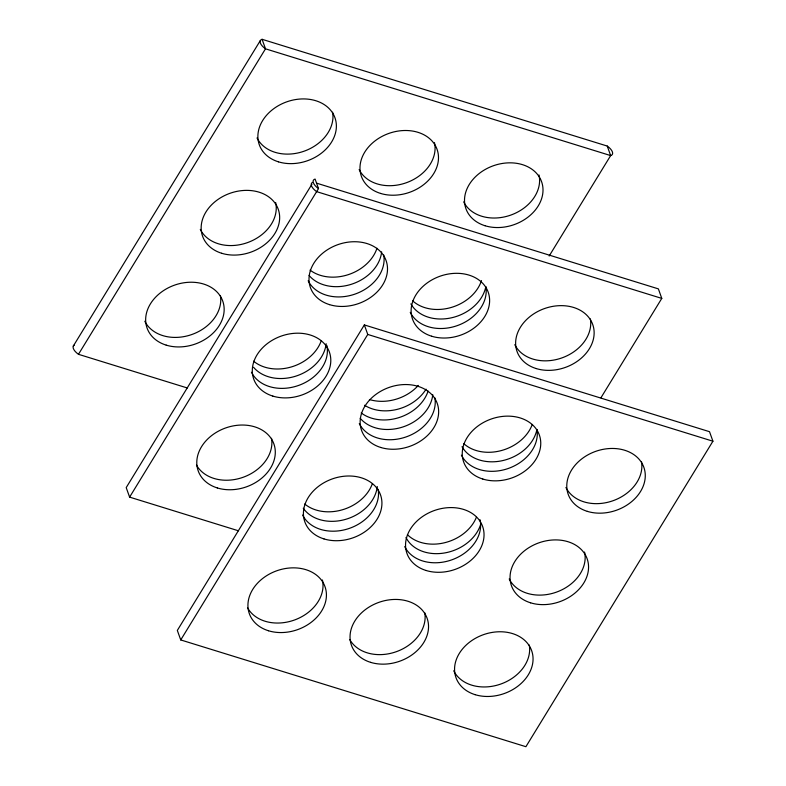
<?xml version="1.0" encoding="UTF-8"?>
<svg xmlns="http://www.w3.org/2000/svg" width="786" height="786" viewBox="0 0 786 786"><rect width="100%" height="100%" fill="white"/><g stroke="black" fill="none" stroke-linecap="round" stroke-linejoin="round"><path stroke-width="1.18" d="M73.275 346.105L260.294 40.617M187.284 387.97L78.472 354.309L265.491 48.82L262.082 39.3L607.244 146.058L610.653 155.579L549.168 256.02M311.934 184.209L126.202 487.605L129.611 497.125L238.423 530.786M129.611 497.125L318.497 188.581A10.041 4.549 31.5 0 1 315.088 179.061L318.497 188.581M364.35 324.923L177.331 630.421L180.741 639.942L525.903 746.7L712.922 441.211L709.512 431.691L364.35 324.923L367.76 334.443L180.741 639.942M600.936 397.785L661.783 298.395L658.373 288.875L316.729 183.197M661.783 298.395L316.63 191.637A10.041 4.549 31.5 0 1 312.435 182.411M367.76 334.443L712.922 441.211M590.355 318.929A40.174 31.224 -19.7 0 1 561.243 358.141A40.174 31.224 -19.7 0 1 514.781 344.671M462.03 446.684A40.174 31.224 -19.7 0 0 502.883 460.557A40.174 31.224 -19.7 0 0 536.926 429.451A40.174 31.224 -19.7 0 1 507.854 468.623A40.174 31.224 -19.7 0 1 461.402 455.153M532.269 424.44A40.174 31.224 -19.7 0 1 501.841 450.427A40.174 31.224 -19.7 0 1 463.819 443.668M377.27 486.544A40.174 31.224 -19.7 0 1 345.781 519.31A40.174 31.224 -19.7 0 1 303.258 508.218M372.25 483.96A40.174 31.224 -19.7 0 1 342.549 509.741A40.174 31.224 -19.7 0 1 304.722 504.003M410.263 312.337A40.174 31.224 -19.7 0 0 456.715 325.817A40.174 31.224 -19.7 0 0 485.836 286.605A40.174 31.224 -19.7 0 1 451.754 317.74A40.174 31.224 -19.7 0 1 410.891 303.868M271.514 438.323A40.174 31.224 -19.7 0 1 243.11 477.289A40.174 31.224 -19.7 0 1 196.49 465.096M326.78 345.319A40.174 31.224 -19.7 0 1 298.611 385.435A40.174 31.224 -19.7 0 1 251.441 372.21M480.855 523.712A40.174 31.224 -19.7 0 1 445.19 552.853A40.174 31.224 -19.7 0 1 405.979 537.496M428.105 391.055A40.174 31.224 -19.7 0 1 399.396 417.464A40.174 31.224 -19.7 0 1 361.196 412.925M476.365 517.335A40.174 31.224 -19.7 0 1 444.984 542.645A40.174 31.224 -19.7 0 1 407.423 534.677M432.772 394.69A40.174 31.224 -19.7 0 1 402.707 427.024A40.174 31.224 -19.7 0 1 360.194 418.25M383.725 255.018A40.174 31.224 -19.7 0 1 354.614 294.229A40.174 31.224 -19.7 0 1 308.151 280.749M538.99 174.964A40.174 31.224 -19.7 0 1 510.821 215.079A40.174 31.224 -19.7 0 1 463.652 201.855M481.494 280.573A40.174 31.224 -19.7 0 1 451.341 307.434A40.174 31.224 -19.7 0 1 412.679 300.851M326.131 343.728A40.174 31.224 -19.7 0 1 296.076 376.062A40.174 31.224 -19.7 0 1 253.564 367.288M321.11 341.144A40.174 31.224 -19.7 0 1 291.419 366.924A40.174 31.224 -19.7 0 1 253.593 361.187M434.471 142.639A40.174 31.224 -19.7 0 1 406.293 182.755A40.174 31.224 -19.7 0 1 359.133 169.521M220.375 295.516A40.174 31.224 -19.7 0 1 191.253 334.718A40.174 31.224 -19.7 0 1 144.801 321.248M275.65 202.503A40.174 31.224 -19.7 0 1 247.472 242.619A40.174 31.224 -19.7 0 1 200.302 229.394M426.051 389.168A40.174 31.224 -19.7 0 1 364.537 405.242M376.975 248.248A40.174 31.224 -19.7 0 1 348.267 274.658A40.174 31.224 -19.7 0 1 310.057 270.109M381.632 251.884A40.174 31.224 -19.7 0 1 351.578 284.208A40.174 31.224 -19.7 0 1 309.065 275.434M418.329 385.415A40.174 31.224 -19.7 0 1 369.42 399.524M78.472 354.309A10.041 4.549 31.5 0 1 74.287 345.093M262.082 39.3A10.041 4.549 31.5 0 0 265.491 48.82L610.653 155.579A10.041 4.549 31.5 0 0 607.244 146.058M332.596 112.211A40.174 31.224 -19.7 0 1 303.475 151.413A40.174 31.224 -19.7 0 1 257.022 137.943M641.494 461.746A40.174 31.224 -19.7 0 1 612.373 500.957A40.174 31.224 -19.7 0 1 565.92 487.477M584.548 552.047A40.174 31.224 -19.7 0 1 556.37 592.163A40.174 31.224 -19.7 0 1 509.2 578.938M424.754 612.726A40.174 31.224 -19.7 0 1 396.35 651.682A40.174 31.224 -19.7 0 1 349.731 639.499M322.417 579.98A40.174 31.224 -19.7 0 1 294.947 619.84A40.174 31.224 -19.7 0 1 247.619 607.912M378.145 489.285A40.174 31.224 -19.7 0 1 349.033 528.497A40.174 31.224 -19.7 0 1 302.571 515.017M480.02 519.713A40.174 31.224 -19.7 0 1 451.852 559.828A40.174 31.224 -19.7 0 1 404.682 546.604M529.273 645.051A40.174 31.224 -19.7 0 1 500.151 684.262A40.174 31.224 -19.7 0 1 453.699 670.782M434.864 397.834A40.174 31.224 -19.7 0 1 405.743 437.045A40.174 31.224 -19.7 0 1 359.29 423.566M536.18 368.555A40.174 31.224 -19.7 0 0 594.128 331.977A40.174 31.224 -19.7 0 0 534.342 313.476A40.174 31.224 -19.7 0 0 536.18 368.555M431.661 336.221A40.174 31.224 -19.7 0 0 489.609 299.643A40.174 31.224 -19.7 0 0 429.824 281.152A40.174 31.224 -19.7 0 0 431.661 336.221M217.339 487.949A40.174 31.224 -19.7 0 0 275.287 451.37A40.174 31.224 -19.7 0 0 215.502 432.87A40.174 31.224 -19.7 0 0 217.339 487.949M272.84 396.095A40.174 31.224 -19.7 0 0 330.788 359.516A40.174 31.224 -19.7 0 0 271.003 341.026A40.174 31.224 -19.7 0 0 272.84 396.095M329.55 304.644A40.174 31.224 -19.7 0 0 387.498 268.055A40.174 31.224 -19.7 0 0 327.713 249.565A40.174 31.224 -19.7 0 0 329.55 304.644M485.05 225.739A40.174 31.224 -19.7 0 0 542.998 189.161A40.174 31.224 -19.7 0 0 483.213 170.67A40.174 31.224 -19.7 0 0 485.05 225.739M380.532 193.415A40.174 31.224 -19.7 0 0 438.48 156.827A40.174 31.224 -19.7 0 0 378.695 138.336A40.174 31.224 -19.7 0 0 380.532 193.415M166.2 345.133A40.174 31.224 -19.7 0 0 224.148 308.554A40.174 31.224 -19.7 0 0 164.362 290.063A40.174 31.224 -19.7 0 0 166.2 345.133M221.701 253.279A40.174 31.224 -19.7 0 0 279.649 216.7A40.174 31.224 -19.7 0 0 219.864 198.21A40.174 31.224 -19.7 0 0 221.701 253.279M278.421 161.828A40.174 31.224 -19.7 0 0 336.369 125.249A40.174 31.224 -19.7 0 0 276.584 106.758A40.174 31.224 -19.7 0 0 278.421 161.828M587.319 511.362A40.174 31.224 -19.7 0 0 645.267 474.783A40.174 31.224 -19.7 0 0 585.482 456.293A40.174 31.224 -19.7 0 0 587.319 511.362M475.098 694.667A40.174 31.224 -19.7 0 0 533.046 658.088A40.174 31.224 -19.7 0 0 473.26 639.598A40.174 31.224 -19.7 0 0 475.098 694.667M530.599 602.823A40.174 31.224 -19.7 0 0 588.547 566.244A40.174 31.224 -19.7 0 0 528.762 547.744A40.174 31.224 -19.7 0 0 530.599 602.823M370.579 662.343A40.174 31.224 -19.7 0 0 428.527 625.764A40.174 31.224 -19.7 0 0 368.742 607.273A40.174 31.224 -19.7 0 0 370.579 662.343M482.8 479.038A40.174 31.224 -19.7 0 0 540.748 442.459A40.174 31.224 -19.7 0 0 480.963 423.968A40.174 31.224 -19.7 0 0 482.8 479.038M268.468 630.755A40.174 31.224 -19.7 0 0 326.416 594.177A40.174 31.224 -19.7 0 0 266.631 575.686A40.174 31.224 -19.7 0 0 268.468 630.755M323.97 538.911A40.174 31.224 -19.7 0 0 381.917 502.323A40.174 31.224 -19.7 0 0 322.132 483.832A40.174 31.224 -19.7 0 0 323.97 538.911M426.081 570.489A40.174 31.224 -19.7 0 0 484.029 533.91A40.174 31.224 -19.7 0 0 424.244 515.42A40.174 31.224 -19.7 0 0 426.081 570.489M380.689 447.45A40.174 31.224 -19.7 0 0 438.637 410.872A40.174 31.224 -19.7 0 0 378.852 392.381A40.174 31.224 -19.7 0 0 380.689 447.45"/></g></svg>
